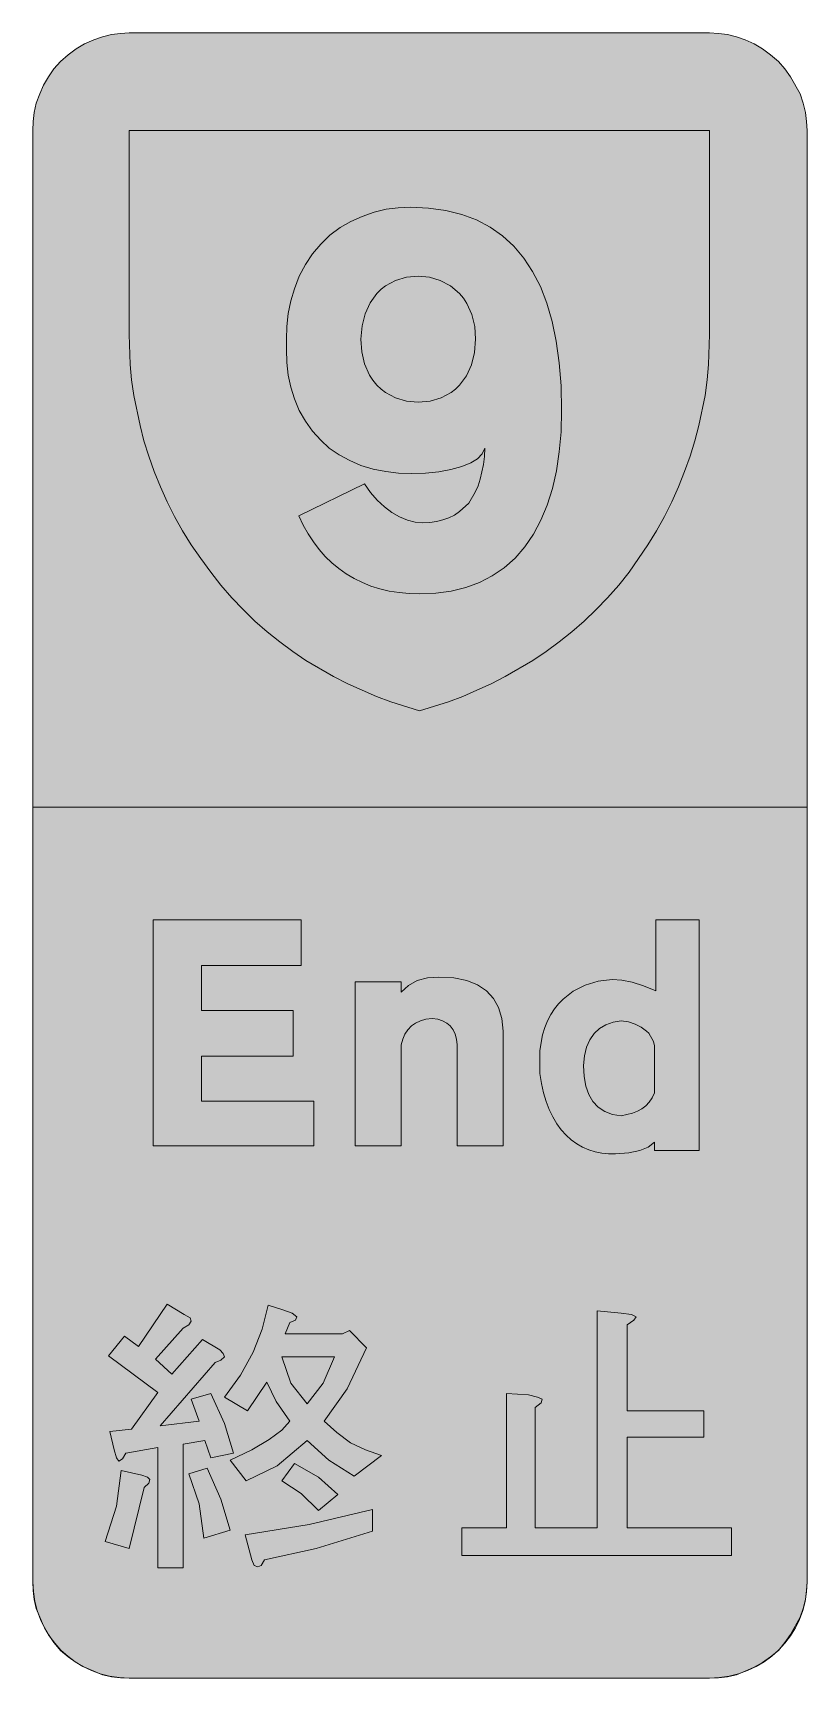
# Model space of a CAD drawing. Header units: metres. Extents: x 224 to 346, y 7 to 265.
import ezdxf

# ---------------------------------------------------------------- set-up
doc = ezdxf.new("R2010")
doc.units = ezdxf.units.M
for name, color, linetype, true_color in [('FILL_BLACK_000000', 7, 'Continuous', 0x000000), ('FILL_BLUE_0000FF', 7, 'Continuous', 0x0000ff), ('FILL_WHITE_FFFFFF', 7, 'Continuous', 0xffffff), ('FILL_YELLOW_FFFF00', 7, 'Continuous', 0xffff00), ('STROKE_BLUE_0000FF', 7, 'Continuous', 0x0000ff), ('STROKE_WHITE_FFFFFF', 7, 'Continuous', 0xffffff)]:
    doc.layers.add(name, color=color, linetype=linetype, true_color=true_color)

msp = doc.modelspace()

# ---------------------------------------------------------------- hatches: boundary and pattern name
at = {"layer": 'FILL_BLACK_000000', "true_color": 0x000000}
h = msp.add_hatch(color=7, dxfattribs=at)
h.dxf.hatch_style = 1
h.paths.add_polyline_path([(277.4, 192.83), (278.44, 191.63), (279.56, 190.6), (280.74, 189.72), (281.95, 189.01), (283.17, 188.51), (284.38, 188.2), (285.6, 188.1), (286.71, 188.15), (287.76, 188.3), (288.75, 188.55), (289.67, 188.89), (290.54, 189.32), (291.35, 189.85), (292.8, 191.16), (293.83, 192.92), (294.27, 193.89), (294.6, 194.94), (295.09, 197.24), (295.26, 198.48), (295.32, 199.8), (294.91, 198.92), (294.19, 198.16), (293.14, 197.5), (291.72, 196.92), (290, 196.45), (288.1, 196.11), (286.02, 195.91), (283.8, 195.84), (281.78, 195.91), (279.77, 196.13), (277.8, 196.52), (275.88, 197.1), (274.14, 197.85), (272.46, 198.74), (270.92, 199.81), (269.58, 201.06), (268.3, 202.48), (267.17, 204.03), (266.21, 205.72), (265.44, 207.54), (264.86, 209.36), (264.47, 211.28), (264.25, 213.26), (264.18, 215.28), (264.18, 216.9), (264.25, 218.92), (264.47, 220.93), (264.86, 222.9), (265.44, 224.82), (266.21, 226.78), (267.17, 228.6), (268.3, 230.29), (269.58, 231.84), (271.02, 233.22), (272.62, 234.41), (274.31, 235.38), (276.06, 236.16), (277.95, 236.84), (279.84, 237.29), (281.73, 237.53), (283.62, 237.6), (286.5, 237.48), (289.19, 237.1), (291.69, 236.48), (294.01, 235.61), (296.15, 234.49), (298.1, 233.12), (299.86, 231.5), (301.44, 229.64), (302.83, 227.52), (304.04, 225.16), (305.06, 222.54), (305.89, 219.68), (306.54, 216.57), (307.01, 213.21), (307.29, 209.6), (307.38, 205.74), (307.29, 202.39), (307.01, 199.23), (306.55, 196.26), (305.92, 193.48), (305.1, 190.89), (304.11, 188.5), (302.95, 186.31), (301.62, 184.32), (300.06, 182.56), (298.35, 181.04), (296.49, 179.77), (294.49, 178.74), (292.34, 177.95), (290.05, 177.39), (287.62, 177.05), (285.06, 176.94), (283.43, 176.99), (281.86, 177.14), (280.33, 177.39), (278.87, 177.74), (277.46, 178.18), (276.11, 178.73), (274.81, 179.36), (273.58, 180.09), (272.42, 180.91), (271.32, 181.83), (270.28, 182.83), (269.32, 183.93), (268.42, 185.11), (267.59, 186.38), (266.84, 187.74), (266.16, 189.18), (276.42, 194.22), (277.4, 192.83)])
h.paths.add_polyline_path([(281.3, 226.13), (279.74, 225.28), (279.04, 224.73), (278.4, 224.1), (277.32, 222.62), (276.53, 220.91), (276.05, 218.99), (275.88, 216.9), (276.02, 214.92), (276.46, 213.03), (277.25, 211.28), (277.77, 210.47), (278.4, 209.7), (279.04, 209.07), (279.74, 208.52), (281.3, 207.68), (283.03, 207.17), (284.88, 207), (286.73, 207.17), (288.46, 207.68), (290.02, 208.52), (290.72, 209.07), (291.36, 209.7), (292.44, 211.18), (293.23, 212.9), (293.71, 214.81), (293.88, 216.9), (293.74, 218.89), (293.29, 220.77), (292.51, 222.52), (291.99, 223.33), (291.36, 224.1), (289.92, 225.28), (288.32, 226.13), (286.63, 226.63), (284.88, 226.8), (283.03, 226.63), (281.3, 226.13)], flags=16)
h = msp.add_hatch(color=7, dxfattribs=at)
h.dxf.hatch_style = 1
h.paths.add_polyline_path([(250.86, 97.38), (268.5, 97.38), (268.5, 90.36), (243.3, 90.36), (243.3, 125.82), (266.52, 125.82), (266.52, 118.62), (250.86, 118.62), (250.86, 111.6), (265.26, 111.6), (265.26, 104.4), (250.86, 104.4), (250.86, 97.38)])
h = msp.add_hatch(color=7, dxfattribs=at)
h.dxf.hatch_style = 1
h.paths.add_polyline_path([(328.98, 125.82), (328.98, 89.64), (321.96, 89.64), (321.96, 90.9), (320.98, 90.16), (319.64, 89.6), (317.94, 89.23), (315.84, 89.1), (314.74, 89.09), (313.67, 89.18), (312.63, 89.39), (311.63, 89.7), (310.67, 90.12), (309.76, 90.65), (308.89, 91.29), (308.08, 92.03), (307.32, 92.87), (306.63, 93.82), (306, 94.88), (305.44, 96.04), (304.95, 97.3), (304.54, 98.66), (304.21, 100.13), (303.96, 101.7), (303.96, 105.3), (304.4, 107.78), (304.75, 108.91), (305.17, 109.96), (305.68, 110.93), (306.25, 111.82), (306.89, 112.64), (307.6, 113.38), (309.21, 114.62), (311.05, 115.55), (313.09, 116.17), (315.3, 116.46), (316.82, 116.36), (318.45, 116.03), (320.21, 115.47), (322.14, 114.66), (322.14, 125.82), (328.98, 125.82)])
h.paths.add_polyline_path([(321.94, 106.04), (321.78, 106.74), (321.06, 108), (320.7, 108.36), (319.85, 108.97), (318.92, 109.44), (317.89, 109.78), (316.74, 109.98), (315.46, 109.75), (314.32, 109.34), (313.33, 108.74), (312.49, 107.96), (311.81, 106.99), (311.3, 105.83), (310.96, 104.49), (310.8, 102.96), (310.89, 101.24), (311.17, 99.72), (311.64, 98.41), (312.28, 97.31), (313.12, 96.42), (314.14, 95.75), (315.35, 95.29), (316.74, 95.04), (318.49, 95.45), (319.26, 95.77), (319.96, 96.17), (320.58, 96.65), (321.12, 97.22), (321.58, 97.88), (321.96, 98.64), (321.96, 104.94), (321.94, 106.04)], flags=16)
h = msp.add_hatch(color=7, dxfattribs=at)
h.dxf.hatch_style = 1
h.paths.add_polyline_path([(290.88, 107.09), (290.66, 107.89), (290.33, 108.57), (289.9, 109.15), (289.35, 109.62), (288.7, 109.97), (287.93, 110.21), (287.04, 110.34), (286.08, 110.21), (285.22, 109.97), (284.46, 109.62), (283.8, 109.15), (283.24, 108.57), (282.79, 107.89), (282.43, 107.09), (282.18, 106.2), (282.18, 90.36), (274.98, 90.36), (274.98, 116.1), (282.18, 116.1), (282.18, 114.48), (283.37, 115.52), (284.7, 116.28), (286.34, 116.69), (288.12, 116.82), (290.46, 116.69), (292.48, 116.28), (294.19, 115.62), (295.59, 114.68), (296.69, 113.49), (297.49, 112.04), (297.99, 110.33), (298.2, 108.36), (298.2, 90.36), (291, 90.36), (291, 105.48), (291, 105.55), (291, 105.66), (291, 106.02), (291, 106.09), (291, 106.2), (290.88, 107.09)])
h = msp.add_hatch(color=7, dxfattribs=at)
h.dxf.hatch_style = 1
h.paths.add_polyline_path([(249.06, 63.36), (249.24, 62.82), (248.88, 62.28), (247.98, 61.74), (243.66, 56.88), (246.18, 54.54), (251.04, 59.94), (253.74, 58.32), (254.28, 57.78), (254.46, 57.24), (253.92, 56.7), (253.02, 56.34), (244.38, 46.44), (250.5, 47.16), (249.24, 50.58), (252.3, 51.48), (254.46, 46.8), (255.9, 42.12), (252.3, 41.4), (251.4, 44.1), (247.98, 43.56), (247.98, 24.12), (244.02, 24.12), (244.02, 43.02), (238.98, 42.12), (238.44, 41.22), (237.9, 40.86), (237.54, 41.4), (237.18, 42.66), (236.46, 45.54), (239.88, 45.9), (244.02, 51.66), (236.28, 57.42), (238.8, 60.48), (240.96, 58.86), (245.46, 65.52), (248.16, 63.9), (249.06, 63.36)])
h = msp.add_hatch(color=7, dxfattribs=at)
h.dxf.hatch_style = 1
h.paths.add_polyline_path([(265.8, 63.54), (265.62, 63), (264.72, 62.64), (264, 60.84), (273, 60.84), (274.08, 61.38), (276.78, 58.68), (273.72, 52.2), (270.12, 47.16), (272.1, 45.36), (274.26, 43.74), (276.6, 42.66), (279.12, 41.76), (274.8, 38.52), (270.84, 41.04), (267.42, 44.1), (262.74, 40.14), (257.88, 37.8), (255.36, 41.04), (258.78, 42.66), (261.48, 44.28), (263.46, 45.72), (264.72, 47.16), (262.56, 50.22), (261.12, 53.28), (258.06, 48.78), (254.46, 50.94), (256.98, 54.36), (258.96, 57.96), (260.4, 61.56), (261.3, 65.34), (263.64, 64.62), (265.08, 64.08), (265.8, 63.54)])
h.paths.add_polyline_path([(267.42, 49.86), (269.94, 53.1), (271.74, 57.24), (263.46, 57.24), (264.9, 53.1), (267.42, 49.86)], flags=16)
h = msp.add_hatch(color=7, dxfattribs=at)
h.dxf.hatch_style = 1
h.paths.add_polyline_path([(318.36, 63.9), (319.08, 63.54), (318.72, 63), (317.64, 62.28), (317.64, 48.78), (329.7, 48.78), (329.7, 44.64), (317.64, 44.64), (317.64, 30.42), (334.02, 30.42), (334.02, 26.1), (291.72, 26.1), (291.72, 30.42), (298.74, 30.42), (298.74, 51.48), (302.16, 51.3), (303.6, 50.94), (304.32, 50.58), (304.14, 50.04), (303.24, 49.32), (303.24, 30.42), (312.96, 30.42), (312.96, 64.44), (316.74, 64.08), (318.36, 63.9)])
h = msp.add_hatch(color=7, dxfattribs=at)
h.dxf.hatch_style = 1
h.paths.add_polyline_path([(242.4, 38.34), (242.76, 37.98), (242.58, 37.44), (241.86, 36.72), (239.52, 27.18), (235.74, 28.26), (237.54, 33.84), (238.26, 39.42), (241.5, 38.7), (242.4, 38.34)])
h = msp.add_hatch(color=7, dxfattribs=at)
h.dxf.hatch_style = 1
h.paths.add_polyline_path([(253.92, 34.92), (255.36, 30.06), (251.22, 28.8), (250.5, 34.2), (248.88, 38.88), (251.76, 39.78), (253.92, 34.92)])
h = msp.add_hatch(color=7, dxfattribs=at)
h.dxf.hatch_style = 1
h.paths.add_polyline_path([(269.22, 38.34), (272.28, 35.64), (269.22, 33.12), (266.52, 35.82), (263.46, 37.8), (265.44, 40.5), (269.22, 38.34)])
h = msp.add_hatch(color=7, dxfattribs=at)
h.dxf.hatch_style = 1
h.paths.add_polyline_path([(267.78, 30.96), (277.68, 33.3), (277.68, 29.88), (268.86, 27.18), (260.76, 25.38), (260.22, 24.48), (259.68, 24.3), (259.14, 24.48), (258.78, 25.38), (257.7, 29.34), (267.78, 30.96)])
at = {"layer": 'FILL_BLUE_0000FF', "true_color": 0x0000ff}
h = msp.add_hatch(color=7, dxfattribs=at)
h.dxf.hatch_style = 1
h.paths.add_polyline_path([(224.4, 249.66), (224.44, 251.04), (224.6, 252.47), (224.93, 253.94), (225.48, 255.42), (226.09, 256.77), (226.83, 258.08), (227.71, 259.32), (228.72, 260.46), (229.94, 261.5), (231.19, 262.44), (232.52, 263.25), (233.94, 263.88), (235.32, 264.35), (236.73, 264.69), (238.14, 264.89), (239.52, 264.96), (330.6, 264.96), (331.98, 264.89), (333.39, 264.69), (334.8, 264.35), (336.18, 263.88), (337.6, 263.25), (338.92, 262.44), (340.18, 261.5), (341.4, 260.46), (342.42, 259.32), (343.31, 258.08), (344.82, 255.42), (345.29, 253.94), (345.63, 252.47), (345.83, 251.04), (345.9, 249.66), (345.9, 143.46), (224.4, 143.46), (224.4, 249.66)])
at = {"layer": 'FILL_WHITE_FFFFFF', "true_color": 0xffffff}
h = msp.add_hatch(color=7, dxfattribs=at)
h.dxf.hatch_style = 1
h.paths.add_polyline_path([(345.9, 143.46), (345.9, 21.96), (345.83, 20.58), (345.63, 19.17), (345.29, 17.76), (344.82, 16.38), (343.31, 13.7), (342.42, 12.41), (341.4, 11.16), (340.18, 10.15), (338.92, 9.27), (337.6, 8.53), (336.18, 7.92), (334.8, 7.37), (333.39, 7.04), (331.98, 6.88), (330.6, 6.84), (239.52, 6.84), (238.14, 6.88), (236.73, 7.04), (235.32, 7.37), (233.94, 7.92), (232.52, 8.53), (231.19, 9.27), (229.94, 10.15), (228.72, 11.16), (227.71, 12.41), (226.83, 13.7), (226.09, 15.03), (225.48, 16.38), (224.93, 17.76), (224.6, 19.17), (224.44, 20.58), (224.4, 21.96), (224.4, 143.46), (345.9, 143.46)])
at = {"layer": 'FILL_YELLOW_FFFF00', "true_color": 0xffff00}
h = msp.add_hatch(color=7, dxfattribs=at)
h.dxf.hatch_style = 1
h.paths.add_polyline_path([(280.56, 160), (278.33, 160.83), (276.06, 161.82), (273.8, 162.83), (271.58, 163.96), (267.24, 166.5), (265.17, 167.9), (263.13, 169.4), (261.15, 171), (259.23, 172.69), (257.38, 174.47), (255.6, 176.35), (253.9, 178.31), (252.3, 180.36), (250.73, 182.48), (249.26, 184.64), (247.9, 186.86), (246.63, 189.11), (245.47, 191.41), (244.4, 193.75), (243.44, 196.13), (242.58, 198.54), (241.83, 200.97), (241.21, 203.38), (240.24, 208.08), (239.9, 210.51), (239.68, 212.92), (239.52, 217.62), (239.52, 249.66), (330.6, 249.66), (330.6, 217.62), (330.44, 212.92), (330.22, 210.51), (329.88, 208.08), (328.91, 203.38), (328.29, 200.97), (327.54, 198.54), (326.68, 196.13), (325.72, 193.75), (324.66, 191.41), (323.51, 189.11), (322.27, 186.86), (320.93, 184.64), (318, 180.36), (316.34, 178.31), (314.6, 176.35), (312.79, 174.47), (310.91, 172.69), (308.98, 171), (306.99, 169.4), (304.95, 167.9), (302.88, 166.5), (298.54, 163.96), (296.32, 162.83), (294.06, 161.82), (291.87, 160.83), (289.63, 160), (285.06, 158.58), (280.56, 160)])

# ---------------------------------------------------------------- linework, layer by layer
at = {"layer": 'FILL_BLACK_000000', "lineweight": 0, "true_color": 0x000000}
for points in [[(277.4, 192.83), (278.44, 191.63), (279.56, 190.6), (280.74, 189.72), (281.95, 189.01), (283.17, 188.51), (284.38, 188.2), (285.6, 188.1), (286.71, 188.15), (287.76, 188.3), (288.75, 188.55), (289.67, 188.89), (290.54, 189.32), (291.35, 189.85), (292.8, 191.16), (293.83, 192.92), (294.27, 193.89), (294.6, 194.94), (295.09, 197.24), (295.26, 198.48), (295.32, 199.8), (294.91, 198.92), (294.19, 198.16), (293.14, 197.5), (291.72, 196.92), (290, 196.45), (288.1, 196.11), (286.02, 195.91), (283.8, 195.84), (281.78, 195.91), (279.77, 196.13), (277.8, 196.52), (275.88, 197.1), (274.14, 197.85), (272.46, 198.74), (270.92, 199.81), (269.58, 201.06), (268.3, 202.48), (267.17, 204.03), (266.21, 205.72), (265.44, 207.54), (264.86, 209.36), (264.47, 211.28), (264.25, 213.26), (264.18, 215.28), (264.18, 216.9), (264.25, 218.92), (264.47, 220.93), (264.86, 222.9), (265.44, 224.82), (266.21, 226.78), (267.17, 228.6), (268.3, 230.29), (269.58, 231.84), (271.02, 233.22), (272.62, 234.41), (274.31, 235.38), (276.06, 236.16), (277.95, 236.84), (279.84, 237.29), (281.73, 237.53), (283.62, 237.6), (286.5, 237.48), (289.19, 237.1), (291.69, 236.48), (294.01, 235.61), (296.15, 234.49), (298.1, 233.12), (299.86, 231.5), (301.44, 229.64), (302.83, 227.52), (304.04, 225.16), (305.06, 222.54), (305.89, 219.68), (306.54, 216.57), (307.01, 213.21), (307.29, 209.6), (307.38, 205.74), (307.29, 202.39), (307.01, 199.23), (306.55, 196.26), (305.92, 193.48), (305.1, 190.89), (304.11, 188.5), (302.95, 186.31), (301.62, 184.32), (300.06, 182.56), (298.35, 181.04), (296.49, 179.77), (294.49, 178.74), (292.34, 177.95), (290.05, 177.39), (287.62, 177.05), (285.06, 176.94), (283.43, 176.99), (281.86, 177.14), (280.33, 177.39), (278.87, 177.74), (277.46, 178.18), (276.11, 178.73), (274.81, 179.36), (273.58, 180.09), (272.42, 180.91), (271.32, 181.83), (270.28, 182.83), (269.32, 183.93), (268.42, 185.11), (267.59, 186.38), (266.84, 187.74), (266.16, 189.18), (276.42, 194.22)], [(281.3, 226.13), (279.74, 225.28), (279.04, 224.73), (278.4, 224.1), (277.32, 222.62), (276.53, 220.91), (276.05, 218.99), (275.88, 216.9), (276.02, 214.92), (276.46, 213.03), (277.25, 211.28), (277.77, 210.47), (278.4, 209.7), (279.04, 209.07), (279.74, 208.52), (281.3, 207.68), (283.03, 207.17), (284.88, 207), (286.73, 207.17), (288.46, 207.68), (290.02, 208.52), (290.72, 209.07), (291.36, 209.7), (292.44, 211.18), (293.23, 212.9), (293.71, 214.81), (293.88, 216.9), (293.74, 218.89), (293.29, 220.77), (292.51, 222.52), (291.99, 223.33), (291.36, 224.1), (289.92, 225.28), (288.32, 226.13), (286.63, 226.63), (284.88, 226.8), (283.03, 226.63)], [(250.86, 97.38), (268.5, 97.38), (268.5, 90.36), (243.3, 90.36), (243.3, 125.82), (266.52, 125.82), (266.52, 118.62), (250.86, 118.62), (250.86, 111.6), (265.26, 111.6), (265.26, 104.4), (250.86, 104.4)], [(328.98, 125.82), (328.98, 89.64), (321.96, 89.64), (321.96, 90.9), (320.98, 90.16), (319.64, 89.6), (317.94, 89.23), (315.84, 89.1), (314.74, 89.09), (313.67, 89.18), (312.63, 89.39), (311.63, 89.7), (310.67, 90.12), (309.76, 90.65), (308.89, 91.29), (308.08, 92.03), (307.32, 92.87), (306.63, 93.82), (306, 94.88), (305.44, 96.04), (304.95, 97.3), (304.54, 98.66), (304.21, 100.13), (303.96, 101.7), (303.96, 105.3), (304.4, 107.78), (304.75, 108.91), (305.17, 109.96), (305.68, 110.93), (306.25, 111.82), (306.89, 112.64), (307.6, 113.38), (309.21, 114.62), (311.05, 115.55), (313.09, 116.17), (315.3, 116.46), (316.82, 116.36), (318.45, 116.03), (320.21, 115.47), (322.14, 114.66), (322.14, 125.82)], [(290.88, 107.09), (290.66, 107.89), (290.33, 108.57), (289.9, 109.15), (289.35, 109.62), (288.7, 109.97), (287.93, 110.21), (287.04, 110.34), (286.08, 110.21), (285.22, 109.97), (284.46, 109.62), (283.8, 109.15), (283.24, 108.57), (282.79, 107.89), (282.43, 107.09), (282.18, 106.2), (282.18, 90.36), (274.98, 90.36), (274.98, 116.1), (282.18, 116.1), (282.18, 114.48), (283.37, 115.52), (284.7, 116.28), (286.34, 116.69), (288.12, 116.82), (290.46, 116.69), (292.48, 116.28), (294.19, 115.62), (295.59, 114.68), (296.69, 113.49), (297.49, 112.04), (297.99, 110.33), (298.2, 108.36), (298.2, 90.36), (291, 90.36), (291, 105.48), (291, 105.55), (291, 105.66), (291, 106.02), (291, 106.09), (291, 106.2)], [(321.94, 106.04), (321.78, 106.74), (321.06, 108), (320.7, 108.36), (319.85, 108.97), (318.92, 109.44), (317.89, 109.78), (316.74, 109.98), (315.46, 109.75), (314.32, 109.34), (313.33, 108.74), (312.49, 107.96), (311.81, 106.99), (311.3, 105.83), (310.96, 104.49), (310.8, 102.96), (310.89, 101.24), (311.17, 99.72), (311.64, 98.41), (312.28, 97.31), (313.12, 96.42), (314.14, 95.75), (315.35, 95.29), (316.74, 95.04), (318.49, 95.45), (319.26, 95.77), (319.96, 96.17), (320.58, 96.65), (321.12, 97.22), (321.58, 97.88), (321.96, 98.64), (321.96, 104.94)], [(249.06, 63.36), (249.24, 62.82), (248.88, 62.28), (247.98, 61.74), (243.66, 56.88), (246.18, 54.54), (251.04, 59.94), (253.74, 58.32), (254.28, 57.78), (254.46, 57.24), (253.92, 56.7), (253.02, 56.34), (244.38, 46.44), (250.5, 47.16), (249.24, 50.58), (252.3, 51.48), (254.46, 46.8), (255.9, 42.12), (252.3, 41.4), (251.4, 44.1), (247.98, 43.56), (247.98, 24.12), (244.02, 24.12), (244.02, 43.02), (238.98, 42.12), (238.44, 41.22), (237.9, 40.86), (237.54, 41.4), (237.18, 42.66), (236.46, 45.54), (239.88, 45.9), (244.02, 51.66), (236.28, 57.42), (238.8, 60.48), (240.96, 58.86), (245.46, 65.52), (248.16, 63.9)], [(265.8, 63.54), (265.62, 63), (264.72, 62.64), (264, 60.84), (273, 60.84), (274.08, 61.38), (276.78, 58.68), (273.72, 52.2), (270.12, 47.16), (272.1, 45.36), (274.26, 43.74), (276.6, 42.66), (279.12, 41.76), (274.8, 38.52), (270.84, 41.04), (267.42, 44.1), (262.74, 40.14), (257.88, 37.8), (255.36, 41.04), (258.78, 42.66), (261.48, 44.28), (263.46, 45.72), (264.72, 47.16), (262.56, 50.22), (261.12, 53.28), (258.06, 48.78), (254.46, 50.94), (256.98, 54.36), (258.96, 57.96), (260.4, 61.56), (261.3, 65.34), (263.64, 64.62), (265.08, 64.08)], [(318.36, 63.9), (319.08, 63.54), (318.72, 63), (317.64, 62.28), (317.64, 48.78), (329.7, 48.78), (329.7, 44.64), (317.64, 44.64), (317.64, 30.42), (334.02, 30.42), (334.02, 26.1), (291.72, 26.1), (291.72, 30.42), (298.74, 30.42), (298.74, 51.48), (302.16, 51.3), (303.6, 50.94), (304.32, 50.58), (304.14, 50.04), (303.24, 49.32), (303.24, 30.42), (312.96, 30.42), (312.96, 64.44), (316.74, 64.08)], [(267.42, 49.86), (269.94, 53.1), (271.74, 57.24), (263.46, 57.24), (264.9, 53.1)], [(242.4, 38.34), (242.76, 37.98), (242.58, 37.44), (241.86, 36.72), (239.52, 27.18), (235.74, 28.26), (237.54, 33.84), (238.26, 39.42), (241.5, 38.7)], [(253.92, 34.92), (255.36, 30.06), (251.22, 28.8), (250.5, 34.2), (248.88, 38.88), (251.76, 39.78)], [(269.22, 38.34), (272.28, 35.64), (269.22, 33.12), (266.52, 35.82), (263.46, 37.8), (265.44, 40.5)], [(267.78, 30.96), (277.68, 33.3), (277.68, 29.88), (268.86, 27.18), (260.76, 25.38), (260.22, 24.48), (259.68, 24.3), (259.14, 24.48), (258.78, 25.38), (257.7, 29.34)]]:
    msp.add_lwpolyline(points, close=True, dxfattribs=at)
at = {"layer": 'FILL_BLUE_0000FF', "lineweight": 0, "true_color": 0x0000ff}
msp.add_lwpolyline([(224.4, 249.66), (224.44, 251.04), (224.6, 252.47), (224.93, 253.94), (225.48, 255.42), (226.09, 256.77), (226.83, 258.08), (227.71, 259.32), (228.72, 260.46), (229.94, 261.5), (231.19, 262.44), (232.52, 263.25), (233.94, 263.88), (235.32, 264.35), (236.73, 264.69), (238.14, 264.89), (239.52, 264.96), (330.6, 264.96), (331.98, 264.89), (333.39, 264.69), (334.8, 264.35), (336.18, 263.88), (337.6, 263.25), (338.92, 262.44), (340.18, 261.5), (341.4, 260.46), (342.42, 259.32), (343.31, 258.08), (344.82, 255.42), (345.29, 253.94), (345.63, 252.47), (345.83, 251.04), (345.9, 249.66), (345.9, 143.46), (224.4, 143.46)], close=True, dxfattribs=at)
at = {"layer": 'FILL_WHITE_FFFFFF', "lineweight": 0, "true_color": 0xffffff}
msp.add_lwpolyline([(345.9, 143.46), (345.9, 21.96), (345.83, 20.58), (345.63, 19.17), (345.29, 17.76), (344.82, 16.38), (343.31, 13.7), (342.42, 12.41), (341.4, 11.16), (340.18, 10.15), (338.92, 9.27), (337.6, 8.53), (336.18, 7.92), (334.8, 7.37), (333.39, 7.04), (331.98, 6.88), (330.6, 6.84), (239.52, 6.84), (238.14, 6.88), (236.73, 7.04), (235.32, 7.37), (233.94, 7.92), (232.52, 8.53), (231.19, 9.27), (229.94, 10.15), (228.72, 11.16), (227.71, 12.41), (226.83, 13.7), (226.09, 15.03), (225.48, 16.38), (224.93, 17.76), (224.6, 19.17), (224.44, 20.58), (224.4, 21.96), (224.4, 143.46)], close=True, dxfattribs=at)
at = {"layer": 'FILL_YELLOW_FFFF00', "lineweight": 0, "true_color": 0xffff00}
msp.add_lwpolyline([(280.56, 160), (278.33, 160.83), (276.06, 161.82), (273.8, 162.83), (271.58, 163.96), (267.24, 166.5), (265.17, 167.9), (263.13, 169.4), (261.15, 171), (259.23, 172.69), (257.38, 174.47), (255.6, 176.35), (253.9, 178.31), (252.3, 180.36), (250.73, 182.48), (249.26, 184.64), (247.9, 186.86), (246.63, 189.11), (245.47, 191.41), (244.4, 193.75), (243.44, 196.13), (242.58, 198.54), (241.83, 200.97), (241.21, 203.38), (240.24, 208.08), (239.9, 210.51), (239.68, 212.92), (239.52, 217.62), (239.52, 249.66), (330.6, 249.66), (330.6, 217.62), (330.44, 212.92), (330.22, 210.51), (329.88, 208.08), (328.91, 203.38), (328.29, 200.97), (327.54, 198.54), (326.68, 196.13), (325.72, 193.75), (324.66, 191.41), (323.51, 189.11), (322.27, 186.86), (320.93, 184.64), (318, 180.36), (316.34, 178.31), (314.6, 176.35), (312.79, 174.47), (310.91, 172.69), (308.98, 171), (306.99, 169.4), (304.95, 167.9), (302.88, 166.5), (298.54, 163.96), (296.32, 162.83), (294.06, 161.82), (291.87, 160.83), (289.63, 160), (285.06, 158.58)], close=True, dxfattribs=at)
at = {"layer": 'STROKE_BLUE_0000FF', "lineweight": 0, "true_color": 0x0000ff}
for points in [[(224.4, 143.46), (224.4, 21.96)], [(345.9, 21.96), (345.9, 143.46)], [(224.4, 21.96), (224.48, 20.4), (224.7, 18.88), (225.07, 17.42), (225.57, 16.03), (226.2, 14.71), (226.95, 13.46), (227.82, 12.3), (228.79, 11.23), (229.86, 10.26), (231.02, 9.39), (232.26, 8.64), (233.59, 8.01), (234.98, 7.51), (236.44, 7.14), (237.96, 6.92), (239.52, 6.84)], [(330.6, 6.84), (332.17, 6.92), (333.69, 7.14), (335.15, 7.51), (336.56, 8.01), (337.9, 8.64), (339.16, 9.39), (340.34, 10.26), (341.42, 11.23), (342.41, 12.3), (343.29, 13.46), (344.06, 14.7), (344.7, 16.03), (345.21, 17.42), (345.59, 18.88), (345.82, 20.4), (345.9, 21.96)], [(239.52, 6.84), (330.6, 6.84)]]:
    msp.add_lwpolyline(points, dxfattribs=at)
at = {"layer": 'STROKE_WHITE_FFFFFF', "lineweight": 0, "true_color": 0xffffff}
msp.add_lwpolyline([(224.4, 143.46), (345.9, 143.46)], dxfattribs=at)

doc.saveas('drawing.dxf')
